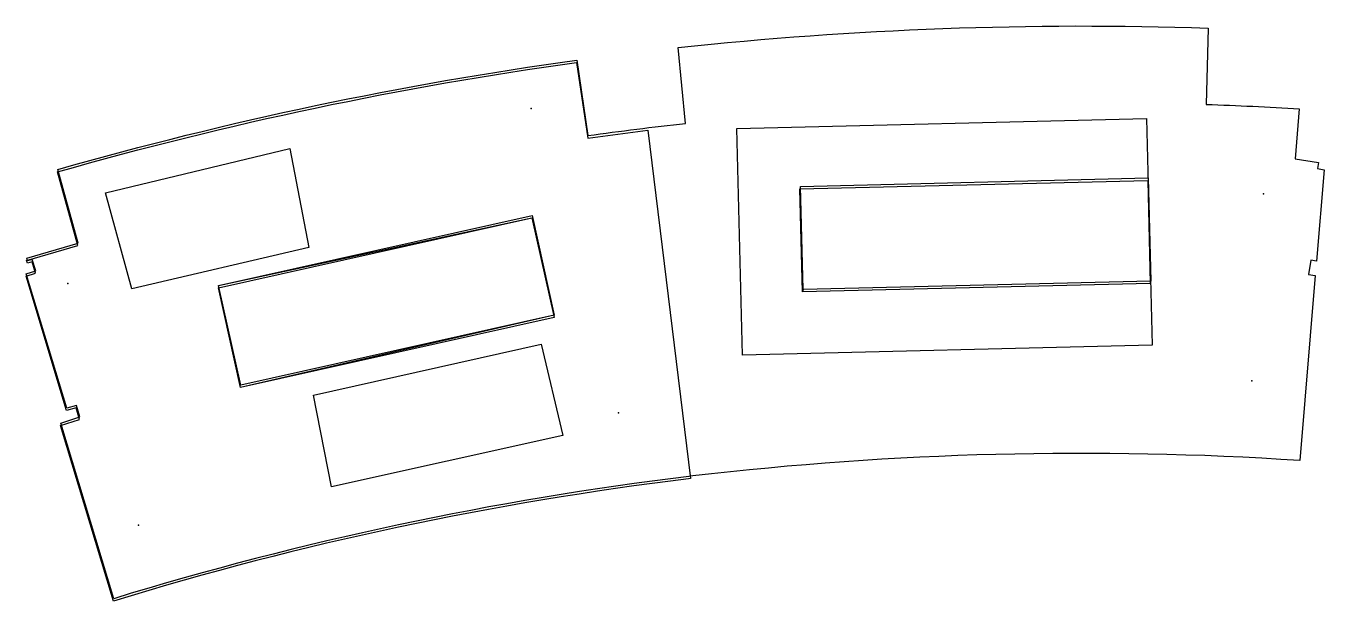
# Model space of a CAD drawing. Extents: x -137 to -1, y -14 to 46.
import ezdxf

# ---------------------------------------------------------------- set-up
doc = ezdxf.new("R2010")
doc.units = 0
for name, color, linetype in [('CONNECTIONS', 7, 'CONTINUOUS'), ('ENTRANCES', 7, 'CONTINUOUS'), ('FLOORS', 7, 'CONTINUOUS'), ('UNITS', 7, 'CONTINUOUS'), ('VOIDS', 7, 'CONTINUOUS'), ('WALLS', 7, 'CONTINUOUS'), ('ZONES', 7, 'CONTINUOUS')]:
    doc.layers.add(name, color=color, linetype=linetype)

msp = doc.modelspace()

# ---------------------------------------------------------------- linework, layer by layer
at = {"layer": 'CONNECTIONS'}
for p, q in [((-117.1, 18.85), (-84.23, 25.95, 5)), ((-55.79, 18.44), (-55.85, 18.19, 5)), ((-81.88, 15.76), (-114.79, 8.16, 5))]:
    msp.add_line(p, q, dxfattribs=at)
at = {"layer": 'ENTRANCES'}
for p in [(-84.31, 37.43), (-75.15, 5.5), (-125.5, -6.25)]:
    msp.add_point(p, dxfattribs=at)
at = {"layer": 'FLOORS', "linetype": 'CONTINUOUS'}
for points in [[(-133.97, 31.02, -0.035244), (-79.53, 42.49), (-78.35, 34.57, -0.009454), (-68.11, 35.84), (-68.89, 43.8, -0.035247), (-13.29, 45.84), (-13.48, 37.84, -0.005945), (-3.72, 37.39), (-4.16, 32.13), (-1.72, 31.76), (-1.82, 31.11), (-1.12, 31), (-1.93, 21.41), (-2.52, 21.51), (-2.75, 20.03), (-2.05, 19.92), (-3.68, 0.51, 0.045566), (-67.36, -1.11), (-67.77, -1.16, 0.04416), (-128.11, -13.97), (-133.67, 4.44), (-131.67, 5.08), (-132.02, 6.28), (-133.04, 5.99), (-137.3, 20.09), (-136.29, 20.39), (-136.65, 21.59), (-137.15, 21.43), (-137.24, 21.72), (-131.84, 23.31)], [(-133.97, 31.02, -0.035244), (-79.53, 42.49), (-78.35, 34.57, -0.009454), (-68.11, 35.84), (-68.89, 43.8, -0.035247), (-13.29, 45.84), (-13.48, 37.84, -0.005945), (-3.72, 37.39), (-4.16, 32.13), (-1.72, 31.76), (-1.82, 31.11), (-1.12, 31), (-1.93, 21.41), (-2.52, 21.51), (-2.75, 20.03), (-2.05, 19.92), (-3.68, 0.51, 0.045566), (-67.36, -1.11), (-67.77, -1.16, 0.04416), (-128.11, -13.97), (-133.67, 4.44), (-131.67, 5.08), (-132.02, 6.28), (-133.04, 5.99), (-137.3, 20.09), (-136.29, 20.39), (-136.65, 21.59), (-137.15, 21.43), (-137.24, 21.72), (-131.84, 23.31)], [(-133.99, 30.77, -0.035244), (-79.54, 42.24), (-78.37, 34.32), (-72.08, 35.15), (-67.59, -1.38), (-67.79, -1.41, 0.04416), (-128.13, -14.22), (-133.69, 4.19), (-131.69, 4.83), (-132.04, 6.03), (-133.06, 5.74), (-137.31, 19.84), (-136.31, 20.14), (-136.67, 21.34), (-137.17, 21.19), (-137.26, 21.47), (-131.86, 23.06)]]:
    msp.add_lwpolyline(points, format="xyb", close=True, dxfattribs=at)
at = {"layer": 'FLOORS'}
msp.add_lwpolyline([(-19.16, 12.6), (-62.13, 11.55), (-62.73, 35.33), (-19.74, 36.38)], close=True, dxfattribs=at)
at = {"layer": 'UNITS'}
for p in [(-7.46, 28.47), (-132.91, 19.08), (-8.69, 8.86)]:
    msp.add_point(p, dxfattribs=at)
at = {"layer": 'VOIDS'}
msp.add_lwpolyline([(-107.14, 7.35), (-83.26, 12.72), (-81, 3.15), (-105.26, -2.26)], close=True, dxfattribs=at)
at = {"layer": 'WALLS', "linetype": 'CONTINUOUS'}
for points in [[(-56.05, 29.24), (-19.56, 30.13), (-19.3, 19.33), (-55.79, 18.44)], [(-117.12, 18.6), (-84.23, 25.95), (-81.9, 15.51), (-114.79, 8.16)], [(-117.1, 18.85), (-84.21, 26.2), (-81.88, 15.76), (-114.77, 8.41)]]:
    msp.add_lwpolyline(points, close=True, dxfattribs=at)
at = {"layer": 'WALLS'}
msp.add_lwpolyline([(-19.36, 19.08), (-55.85, 18.19), (-56.11, 28.99), (-19.62, 29.88)], close=True, dxfattribs=at)
at = {"layer": 'ZONES'}
msp.add_lwpolyline([(-128.97, 28.57), (-109.62, 33.22), (-107.63, 22.83), (-126.21, 18.51)], close=True, dxfattribs=at)

doc.saveas('drawing.dxf')
